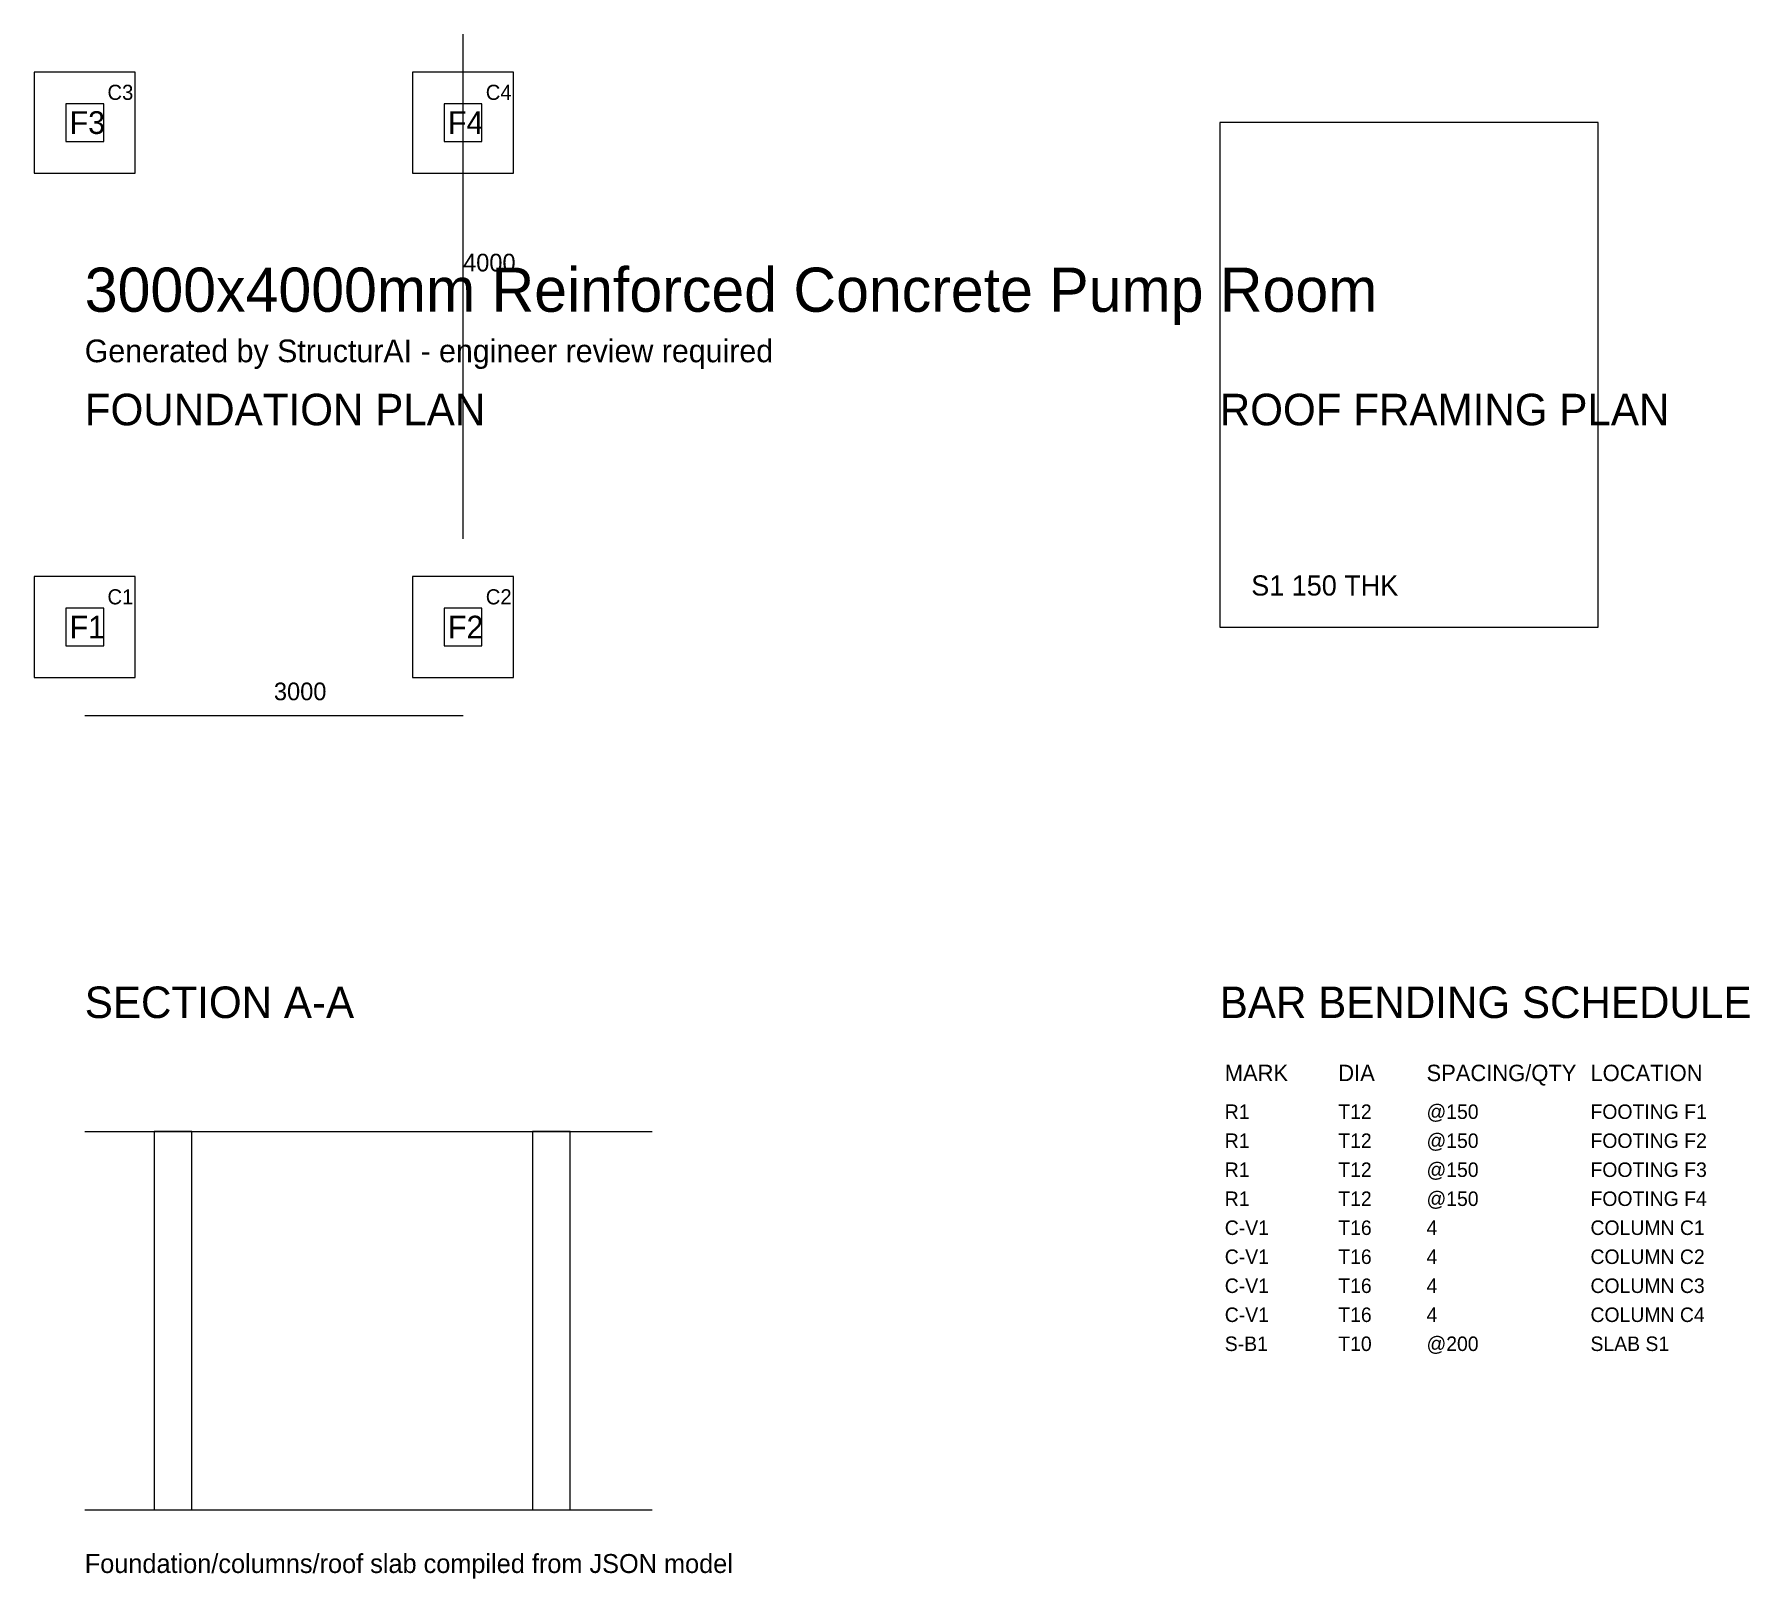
# Model space of a CAD drawing. Header units: metres. Extents: x -400 to 13203, y -7545 to 4700.
import ezdxf

# ---------------------------------------------------------------- set-up
doc = ezdxf.new("R2010")
doc.units = ezdxf.units.M
for name, color, linetype in [('A-ANNO', 7, 'Continuous'), ('A-DIMS', 3, 'Continuous'), ('A-TITLE', 6, 'Continuous'), ('S-COLUMN', 1, 'Continuous'), ('S-FOOTING', 2, 'Continuous'), ('S-SLAB', 4, 'Continuous')]:
    doc.layers.add(name, color=color, linetype=linetype)

msp = doc.modelspace()

# ---------------------------------------------------------------- linework, layer by layer
at = {"layer": 'A-ANNO'}
msp.add_line((0, -7000), (4500, -7000), dxfattribs=at)
at = {"layer": 'A-DIMS'}
for p, q in [((3000, 700), (3000, 4700)), ((0, -700), (3000, -700))]:
    msp.add_line(p, q, dxfattribs=at)
at = {"layer": 'S-COLUMN'}
for points in [[(-150, 3850), (150, 3850), (150, 4150), (-150, 4150), (-150, 3850)], [(2850, 3850), (3150, 3850), (3150, 4150), (2850, 4150), (2850, 3850)], [(-150, -150), (150, -150), (150, 150), (-150, 150), (-150, -150)], [(2850, -150), (3150, -150), (3150, 150), (2850, 150), (2850, -150)], [(550, -7000), (850, -7000), (850, -4000), (550, -4000), (550, -7000)], [(3550, -7000), (3850, -7000), (3850, -4000), (3550, -4000), (3550, -7000)]]:
    msp.add_lwpolyline(points, dxfattribs=at)
at = {"layer": 'S-FOOTING'}
for points in [[(-400, 3600), (400, 3600), (400, 4400), (-400, 4400), (-400, 3600)], [(2600, 3600), (3400, 3600), (3400, 4400), (2600, 4400), (2600, 3600)], [(-400, -400), (400, -400), (400, 400), (-400, 400), (-400, -400)], [(2600, -400), (3400, -400), (3400, 400), (2600, 400), (2600, -400)]]:
    msp.add_lwpolyline(points, dxfattribs=at)
at = {"layer": 'S-SLAB'}
msp.add_line((0, -4000), (4500, -4000), dxfattribs=at)
msp.add_lwpolyline([(9000, 0), (12000, 0), (12000, 4000), (9000, 4000), (9000, 0)], dxfattribs=at)

# ---------------------------------------------------------------- texts
at = {"layer": 'A-ANNO'}
for s, height, p in [('C3', 120, (180, 4180)), ('C4', 120, (3180, 4180)), ('F3', 180, (-120, 3910)), ('F4', 180, (2880, 3910)), ('Generated by StructurAI - engineer review required', 180, (0, 2100)), ('S1 150 THK', 160, (9250, 250)), ('C1', 120, (180, 180)), ('C2', 120, (3180, 180)), ('F1', 180, (-120, -90)), ('F2', 180, (2880, -90)), ('MARK', 130, (9040, -3600)), ('DIA', 130, (9940, -3600)), ('SPACING/QTY', 130, (10640, -3600)), ('LOCATION', 130, (11940, -3600)), ('R1', 115, (9040, -3900)), ('T12', 115, (9940, -3900)), ('@150', 115, (10640, -3900)), ('FOOTING F1', 115, (11940, -3900)), ('R1', 115, (9040, -4130)), ('T12', 115, (9940, -4130)), ('@150', 115, (10640, -4130)), ('FOOTING F2', 115, (11940, -4130)), ('R1', 115, (9040, -4360)), ('T12', 115, (9940, -4360)), ('@150', 115, (10640, -4360)), ('FOOTING F3', 115, (11940, -4360)), ('R1', 115, (9040, -4590)), ('T12', 115, (9940, -4590)), ('@150', 115, (10640, -4590)), ('FOOTING F4', 115, (11940, -4590)), ('C-V1', 115, (9040, -4820)), ('T16', 115, (9940, -4820)), ('4', 115, (10640, -4820)), ('COLUMN C1', 115, (11940, -4820)), ('C-V1', 115, (9040, -5050)), ('T16', 115, (9940, -5050)), ('4', 115, (10640, -5050)), ('COLUMN C2', 115, (11940, -5050)), ('C-V1', 115, (9040, -5280)), ('T16', 115, (9940, -5280)), ('4', 115, (10640, -5280)), ('COLUMN C3', 115, (11940, -5280)), ('C-V1', 115, (9040, -5510)), ('T16', 115, (9940, -5510)), ('4', 115, (10640, -5510)), ('COLUMN C4', 115, (11940, -5510)), ('S-B1', 115, (9040, -5740)), ('T10', 115, (9940, -5740)), ('@200', 115, (10640, -5740)), ('SLAB S1', 115, (11940, -5740)), ('Foundation/columns/roof slab compiled from JSON model', 150, (0, -7500))]:
    msp.add_text(s, height=height, dxfattribs=at).set_placement(p)
at = {"layer": 'A-DIMS'}
for s, p in [('4000', (3000, 2820)), ('3000', (1500, -580))]:
    msp.add_text(s, height=140, dxfattribs=at).set_placement(p)
at = {"layer": 'A-TITLE'}
for s, height, p in [('3000x4000mm Reinforced Concrete Pump Room', 350, (0, 2500)), ('FOUNDATION PLAN', 250, (0, 1600)), ('ROOF FRAMING PLAN', 250, (9000, 1600)), ('SECTION A-A', 250, (0, -3100)), ('BAR BENDING SCHEDULE', 250, (9000, -3100))]:
    msp.add_text(s, height=height, dxfattribs=at).set_placement(p)

doc.saveas('drawing.dxf')
